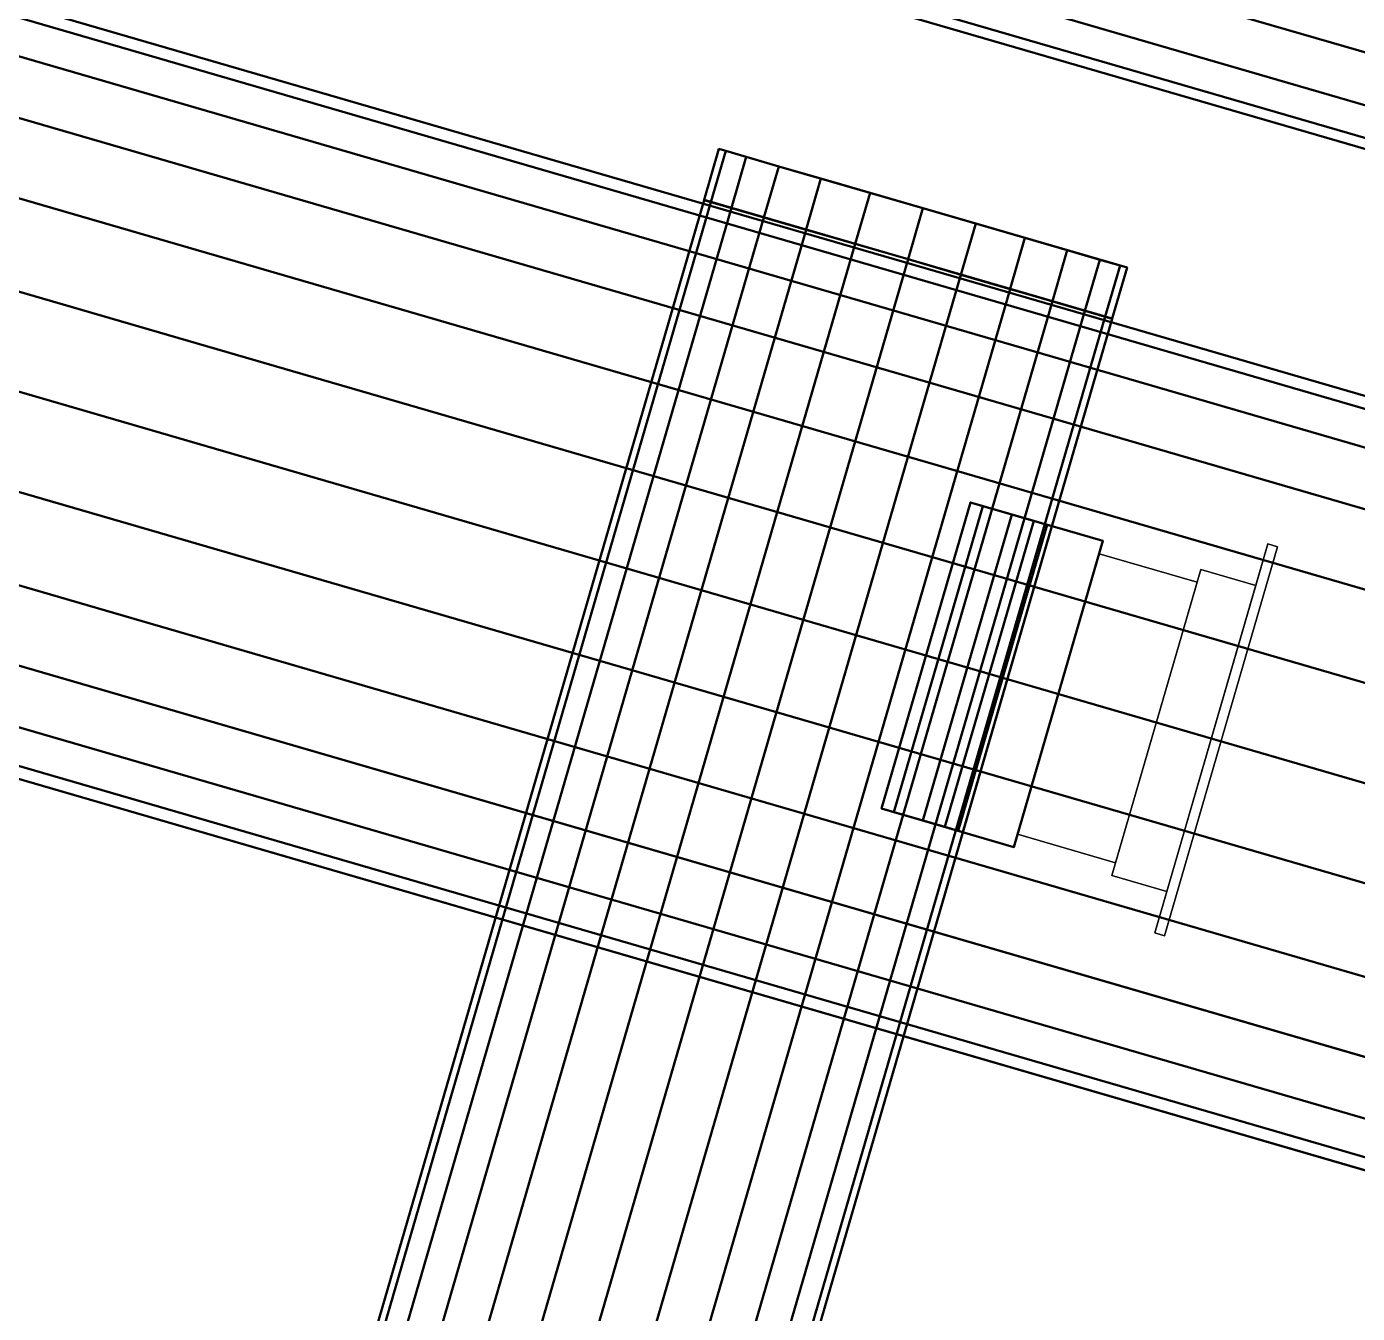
# Model space of a CAD drawing. Header units: inches. Extents: x -1654 to 1344, y -1538 to 36.
# Drawn here: x -156.54 to -131.49, y -392.51 to -368.29 of the extents above; entities that cross this region are included whole.
import ezdxf

# ---------------------------------------------------------------- set-up
doc = ezdxf.new("R2010")
doc.units = ezdxf.units.IN
doc.header["$MEASUREMENT"] = 0
doc.linetypes.add('Center', pattern=[1.25, 0.25, -0.1875, 0.625, -0.1875])
for name, color, linetype, lineweight in [('M-HVAC-CDFF', 3, 'Continuous', 30), ('M-HVAC-CDFF-SA', 3, 'Continuous', 30), ('M-HVAC-DUCT', 1, 'Center', 30), ('M-HVAC-DUCT-RA', 1, 'Continuous', 50), ('M-HVAC-DUCT-SA', 1, 'Continuous', 50)]:
    doc.layers.add(name, color=color, linetype=linetype, lineweight=lineweight)

# ---------------------------------------------------------------- blocks, each defined once
blk = doc.blocks.new('Supply Diffuser - Sidewall - 6 x 6-841217-_3D_')
at = {"layer": 'M-HVAC-CDFF'}
mesh = blk.add_polyface(dxfattribs=at)
corners = [(-2.75, 3, 2.75), (2.75, 3, 2.75), (2.75, 3, -2.75), (-2.75, 3, -2.75)]
mesh.append_faces([[corners[k] for k in face] for face in [(1, 2, 3, 0)]])
mesh = blk.add_polyface(dxfattribs=at)
corners = [(-2.75, 3, 2.75), (-2.75, 3, -2.75), (-2.75, 1.078125, -2.75), (-2.75, 1.078125, 2.75)]
mesh.append_faces([[corners[k] for k in face] for face in [(2, 3, 0, 1)]])
mesh = blk.add_polyface(dxfattribs=at)
corners = [(-2.75, 3, -2.75), (2.75, 3, -2.75), (2.75, 1.078125, -2.75), (-2.75, 1.078125, -2.75)]
mesh.append_faces([[corners[k] for k in face] for face in [(1, 2, 3, 0)]])
mesh = blk.add_polyface(dxfattribs=at)
corners = [(2.75, 3, 2.75), (-2.75, 3, 2.75), (-2.75, 1.078125, 2.75), (2.75, 1.078125, 2.75)]
mesh.append_faces([[corners[k] for k in face] for face in [(1, 2, 3, 0)]])
mesh = blk.add_polyface(dxfattribs=at)
corners = [(2.75, 3, -2.75), (2.75, 3, 2.75), (2.75, 1.078125, 2.75), (2.75, 1.078125, -2.75)]
mesh.append_faces([[corners[k] for k in face] for face in [(2, 3, 0, 1)]])
mesh = blk.add_polyface(dxfattribs=at)
corners = [(-3, 1.078125, 3), (3, 1.078125, 3), (3, 1.078125, -3), (-3, 1.078125, -3), (-2.75, 1.078125, 2.75), (-2.75, 1.078125, -2.75), (2.75, 1.078125, -2.75), (2.75, 1.078125, 2.75)]
mesh.append_faces([[corners[k] for k in face] for face in [(3, 5, 6, 2), (2, 6, 7, 1)]], dxfattribs={"vtx0": -1, "vtx2": -1})
mesh.append_faces([[corners[k] for k in face] for face in [(4, 5, 3, 0), (7, 4, 0, 1)]], dxfattribs={"vtx1": -1, "vtx3": -1})
mesh = blk.add_polyface(dxfattribs=at)
corners = [(-3, 1.078125, 3), (-3, 1.078125, -3), (-3, 0, -3), (-3, 0, 3)]
mesh.append_faces([[corners[k] for k in face] for face in [(2, 3, 0, 1)]])
mesh = blk.add_polyface(dxfattribs=at)
corners = [(-3, 1.078125, -3), (3, 1.078125, -3), (3, 0, -3), (-3, 0, -3)]
mesh.append_faces([[corners[k] for k in face] for face in [(2, 3, 0, 1)]])
mesh = blk.add_polyface(dxfattribs=at)
corners = [(3, 1.078125, 3), (-3, 1.078125, 3), (-3, 0, 3), (3, 0, 3)]
mesh.append_faces([[corners[k] for k in face] for face in [(2, 3, 0, 1)]])
mesh = blk.add_polyface(dxfattribs=at)
corners = [(3, 1.078125, -3), (3, 1.078125, 3), (3, 0, 3), (3, 0, -3)]
mesh.append_faces([[corners[k] for k in face] for face in [(2, 3, 0, 1)]])
mesh = blk.add_polyface(dxfattribs=at)
corners = [(3.8125, 0, 3.8125), (3.8125, 0, -3.8125), (-3.8125, 0, -3.8125), (-3.8125, 0, 3.8125), (-3, 0, 3), (-3, 0, -3), (3, 0, -3), (3, 0, 3)]
mesh.append_faces([[corners[k] for k in face] for face in [(3, 4, 5, 2), (2, 5, 6, 1)]], dxfattribs={"vtx0": -1, "vtx2": -1})
mesh.append_faces([[corners[k] for k in face] for face in [(7, 4, 3, 0), (6, 7, 0, 1)]], dxfattribs={"vtx1": -1, "vtx3": -1})
mesh = blk.add_polyface(dxfattribs=at)
corners = [(-3.8125, -0.1875, 3.8125), (3.8125, -0.1875, 3.8125), (3.8125, 0, 3.8125), (-3.8125, 0, 3.8125)]
mesh.append_faces([[corners[k] for k in face] for face in [(0, 1, 2, 3)]])
mesh = blk.add_polyface(dxfattribs=at)
corners = [(-3.8125, -0.1875, -3.8125), (-3.8125, -0.1875, 3.8125), (-3.8125, 0, 3.8125), (-3.8125, 0, -3.8125)]
mesh.append_faces([[corners[k] for k in face] for face in [(0, 1, 2, 3)]])
mesh = blk.add_polyface(dxfattribs=at)
corners = [(3.8125, -0.1875, -3.8125), (-3.8125, -0.1875, -3.8125), (-3.8125, 0, -3.8125), (3.8125, 0, -3.8125)]
mesh.append_faces([[corners[k] for k in face] for face in [(0, 1, 2, 3)]])
mesh = blk.add_polyface(dxfattribs=at)
corners = [(3.8125, -0.1875, 3.8125), (-3.8125, -0.1875, 3.8125), (-3.8125, -0.1875, -3.8125), (3.8125, -0.1875, -3.8125)]
mesh.append_faces([[corners[k] for k in face] for face in [(2, 3, 0, 1)]])
mesh = blk.add_polyface(dxfattribs=at)
corners = [(3.8125, -0.1875, 3.8125), (3.8125, -0.1875, -3.8125), (3.8125, 0, -3.8125), (3.8125, 0, 3.8125)]
mesh.append_faces([[corners[k] for k in face] for face in [(0, 1, 2, 3)]])
blk = doc.blocks.new('Rectangular Takeoff - Standard-908062-_3D_')
at = {"layer": 'M-HVAC-DUCT', "color": 8, "linetype": 'Continuous', "lineweight": 50}
mesh = blk.add_polyface(dxfattribs=at)
corners = [(-1.594, 3, 3), (-1.594, 3, -3), (-1.594, -3, -3), (-1.594, -3, 3)]
mesh.append_faces([[corners[k] for k in face] for face in [(0, 1, 2, 3)]], dxfattribs={"color": 8})
mesh = blk.add_polyface(dxfattribs=at)
corners = [(-1.594, 3, -3), (-1.594, 3, 3), (1, 3, 3), (1, 3, -3)]
mesh.append_faces([[corners[k] for k in face] for face in [(3, 0, 1, 2)]], dxfattribs={"color": 8})
mesh = blk.add_polyface(dxfattribs=at)
corners = [(-1.594, -3, -3), (-1.594, 3, -3), (1, 3, -3), (1, -3, -3)]
mesh.append_faces([[corners[k] for k in face] for face in [(3, 0, 1, 2)]], dxfattribs={"color": 8})
mesh = blk.add_polyface(dxfattribs=at)
corners = [(1, 3, 3), (-1.594, 3, 3), (-1.594, -3, 3), (1, -3, 3)]
mesh.append_faces([[corners[k] for k in face] for face in [(1, 2, 3, 0)]], dxfattribs={"color": 8})
mesh = blk.add_polyface(dxfattribs=at)
corners = [(1, 3, 3), (1, -3, 3), (1, -3, -3), (1, 3, -3)]
mesh.append_faces([[corners[k] for k in face] for face in [(3, 0, 1, 2)]], dxfattribs={"color": 8})
mesh = blk.add_polyface(dxfattribs=at)
corners = [(-1.594, -3, 3), (-1.594, -3, -3), (1, -3, -3), (1, -3, 3)]
mesh.append_faces([[corners[k] for k in face] for face in [(0, 1, 2, 3)]], dxfattribs={"color": 8})
blk = doc.blocks.new('Round Endcap - Standard-907956-_3D_')
at = {"layer": 'M-HVAC-DUCT', "color": 8, "linetype": 'Continuous', "lineweight": 50}
mesh = blk.add_polyface(dxfattribs=at)
corners = [(0, 0, 4), (0, 1.035, 3.864), (0, 2, 3.464), (0, 2.828, 2.828), (0, 3.464, 2), (0, 3.864, 1.035), (0, 4), (0, 3.864, -1.035), (0, 3.464, -2), (0, 2.828, -2.828), (0, 2, -3.464), (0, 1.035, -3.864), (0, 0, -4), (0, -1.035, -3.864), (0, -2, -3.464), (0, -2.828, -2.828), (0, -3.464, -2), (0, -3.864, -1.035), (0, -4), (0, -3.864, 1.035), (0, -3.464, 2), (0, -2.828, 2.828), (0, -2, 3.464), (0, -1.035, 3.864)]
mesh.append_faces([[corners[k] for k in face] for face in [(17, 14, 15, 16)]], dxfattribs={"vtx0": -1, "color": 8})
mesh.append_faces([[corners[k] for k in face] for face in [(21, 12, 17, 20)]], dxfattribs={"vtx0": -1, "vtx1": -1, "vtx2": -1, "color": 8})
mesh.append_faces([[corners[k] for k in face] for face in [(12, 3, 4)]], dxfattribs={"vtx0": -1, "vtx2": -1, "color": 8})
mesh.append_faces([[corners[k] for k in face] for face in [(12, 7, 8, 9), (12, 1, 2, 3)]], dxfattribs={"vtx0": -1, "vtx3": -1, "color": 8})
mesh.append_faces([[corners[k] for k in face] for face in [(0, 1, 12, 23), (22, 23, 12, 21)]], dxfattribs={"vtx1": -1, "vtx2": -1, "color": 8})
mesh.append_faces([[corners[k] for k in face] for face in [(6, 7, 12, 4)]], dxfattribs={"vtx1": -1, "vtx2": -1, "vtx3": -1, "color": 8})
mesh.append_faces([[corners[k] for k in face] for face in [(10, 11, 12, 9), (4, 5, 6)]], dxfattribs={"vtx2": -1, "color": 8})
mesh.append_faces([[corners[k] for k in face] for face in [(12, 13, 14, 17)]], dxfattribs={"vtx2": -1, "vtx3": -1, "color": 8})
mesh.append_faces([[corners[k] for k in face] for face in [(17, 18, 19, 20)]], dxfattribs={"vtx3": -1, "color": 8})
mesh = blk.add_polyface(dxfattribs=at)
corners = [(0, 4), (0, 3.864, 1.035), (0, 3.464, 2), (0, 2.828, 2.828), (0, 2, 3.464), (0, 1.035, 3.864), (0, 0, 4), (1, 0, 4), (1, 1.035, 3.864), (1, 2, 3.464), (1, 2.828, 2.828), (1, 3.464, 2), (1, 3.864, 1.035), (1, 4)]
mesh.append_faces([[corners[k] for k in face] for face in [(1, 12, 13, 0)]], dxfattribs={"vtx0": -1, "color": 8})
mesh.append_faces([[corners[k] for k in face] for face in [(5, 8, 9, 4), (10, 3, 4, 9), (2, 11, 12, 1), (11, 2, 3, 10)]], dxfattribs={"vtx0": -1, "vtx2": -1, "color": 8})
mesh.append_faces([[corners[k] for k in face] for face in [(6, 7, 8, 5)]], dxfattribs={"vtx2": -1, "color": 8})
mesh = blk.add_polyface(dxfattribs=at)
corners = [(0, 0, -4), (0, 1.035, -3.864), (0, 2, -3.464), (0, 2.828, -2.828), (0, 3.464, -2), (0, 3.864, -1.035), (0, 4), (1, 4), (1, 3.864, -1.035), (1, 3.464, -2), (1, 2.828, -2.828), (1, 2, -3.464), (1, 1.035, -3.864), (1, 0, -4)]
mesh.append_faces([[corners[k] for k in face] for face in [(1, 12, 13, 0)]], dxfattribs={"vtx0": -1, "color": 8})
mesh.append_faces([[corners[k] for k in face] for face in [(5, 8, 9, 4), (10, 3, 4, 9), (2, 11, 12, 1), (11, 2, 3, 10)]], dxfattribs={"vtx0": -1, "vtx2": -1, "color": 8})
mesh.append_faces([[corners[k] for k in face] for face in [(6, 7, 8, 5)]], dxfattribs={"vtx2": -1, "color": 8})
mesh = blk.add_polyface(dxfattribs=at)
corners = [(1, 0, 4), (1, -1.035, 3.864), (1, -2, 3.464), (1, -2.828, 2.828), (1, -3.464, 2), (1, -3.864, 1.035), (1, -4), (1, -3.864, -1.035), (1, -3.464, -2), (1, -2.828, -2.828), (1, -2, -3.464), (1, -1.035, -3.864), (1, 0, -4), (1, 1.035, -3.864), (1, 2, -3.464), (1, 2.828, -2.828), (1, 3.464, -2), (1, 3.864, -1.035), (1, 4), (1, 3.864, 1.035), (1, 3.464, 2), (1, 2.828, 2.828), (1, 2, 3.464), (1, 1.035, 3.864)]
mesh.append_faces([[corners[k] for k in face] for face in [(6, 3, 4, 5)]], dxfattribs={"vtx0": -1, "color": 8})
mesh.append_faces([[corners[k] for k in face] for face in [(16, 21, 14, 15)]], dxfattribs={"vtx0": -1, "vtx1": -1, "color": 8})
mesh.append_faces([[corners[k] for k in face] for face in [(12, 2, 6, 11)]], dxfattribs={"vtx0": -1, "vtx1": -1, "vtx2": -1, "color": 8})
mesh.append_faces([[corners[k] for k in face] for face in [(12, 23, 1, 2)]], dxfattribs={"vtx0": -1, "vtx1": -1, "vtx3": -1, "color": 8})
mesh.append_faces([[corners[k] for k in face] for face in [(21, 16, 17), (6, 2, 3)]], dxfattribs={"vtx0": -1, "vtx2": -1, "color": 8})
mesh.append_faces([[corners[k] for k in face] for face in [(6, 9, 10, 11), (17, 19, 20, 21)]], dxfattribs={"vtx0": -1, "vtx3": -1, "color": 8})
mesh.append_faces([[corners[k] for k in face] for face in [(18, 19, 17)]], dxfattribs={"vtx1": -1, "color": 8})
mesh.append_faces([[corners[k] for k in face] for face in [(22, 23, 12, 21)]], dxfattribs={"vtx1": -1, "vtx2": -1, "color": 8})
mesh.append_faces([[corners[k] for k in face] for face in [(23, 0, 1)]], dxfattribs={"vtx2": -1, "color": 8})
mesh.append_faces([[corners[k] for k in face] for face in [(12, 13, 14, 21)]], dxfattribs={"vtx2": -1, "vtx3": -1, "color": 8})
mesh.append_faces([[corners[k] for k in face] for face in [(6, 7, 8, 9)]], dxfattribs={"vtx3": -1, "color": 8})
mesh = blk.add_polyface(dxfattribs=at)
corners = [(0, -4), (0, -3.864, -1.035), (0, -3.464, -2), (0, -2.828, -2.828), (0, -2, -3.464), (0, -1.035, -3.864), (0, 0, -4), (1, 0, -4), (1, -1.035, -3.864), (1, -2, -3.464), (1, -2.828, -2.828), (1, -3.464, -2), (1, -3.864, -1.035), (1, -4)]
mesh.append_faces([[corners[k] for k in face] for face in [(1, 12, 13, 0)]], dxfattribs={"vtx0": -1, "color": 8})
mesh.append_faces([[corners[k] for k in face] for face in [(5, 8, 9, 4), (10, 3, 4, 9), (2, 11, 12, 1), (11, 2, 3, 10)]], dxfattribs={"vtx0": -1, "vtx2": -1, "color": 8})
mesh.append_faces([[corners[k] for k in face] for face in [(6, 7, 8, 5)]], dxfattribs={"vtx2": -1, "color": 8})
mesh = blk.add_polyface(dxfattribs=at)
corners = [(0, 0, 4), (0, -1.035, 3.864), (0, -2, 3.464), (0, -2.828, 2.828), (0, -3.464, 2), (0, -3.864, 1.035), (0, -4), (1, -4), (1, -3.864, 1.035), (1, -3.464, 2), (1, -2.828, 2.828), (1, -2, 3.464), (1, -1.035, 3.864), (1, 0, 4)]
mesh.append_faces([[corners[k] for k in face] for face in [(1, 12, 13, 0)]], dxfattribs={"vtx0": -1, "color": 8})
mesh.append_faces([[corners[k] for k in face] for face in [(5, 8, 9, 4), (10, 3, 4, 9), (2, 11, 12, 1), (11, 2, 3, 10)]], dxfattribs={"vtx0": -1, "vtx2": -1, "color": 8})
mesh.append_faces([[corners[k] for k in face] for face in [(6, 7, 8, 5)]], dxfattribs={"vtx2": -1, "color": 8})

msp = doc.modelspace()

# ---------------------------------------------------------------- linework, layer by layer
at = {"layer": 'M-HVAC-DUCT', "color": 5}
for p, q in [((143.555, -462.444, 1326), (-239.583, -351.06, 1326)), ((143.555, -462.444, 1326), (-239.583, -351.06, 1326)), ((-139.945, -372.667, 1304), (-139.666, -371.707, 1304)), ((-156.23, -428.684, 1304), (-139.945, -372.667, 1304)), ((-156.23, -428.684, 1304), (-139.945, -372.667, 1304))]:
    msp.add_line(p, q, dxfattribs=at)

# ---------------------------------------------------------------- block references
at = {"layer": 'M-HVAC-CDFF-SA', "rotation": 73.7901312840833}
msp.add_blockref('Supply Diffuser - Sidewall - 6 x 6-841217-_3D_', (-134.236, -381.686, 1304), dxfattribs=at)
at = {"layer": 'M-HVAC-DUCT-SA', "color": 8, "rotation": 73.79013128408342}
msp.add_blockref('Round Endcap - Standard-907956-_3D_', (-139.945, -372.667, 1304), dxfattribs=at)
at = {"layer": 'M-HVAC-DUCT-SA', "color": 8, "extrusion": (0, 0, -1), "rotation": 196.2098687159166}
msp.add_blockref('Rectangular Takeoff - Standard-908062-_3D_', (138.077, -380.57, -1304), dxfattribs=at)

# ---------------------------------------------------------------- meshes
at = {"layer": 'M-HVAC-DUCT-RA', "color": 8}
mesh = msp.add_polyface(dxfattribs=at)
corners = [(3.555, -377.31, 1321), (4.061, -375.57, 1320.761), (4.532, -373.949, 1320.062), (4.937, -372.557, 1318.95), (5.247, -371.489, 1317.5), (5.442, -370.817, 1315.812), (5.509, -370.588, 1314), (-689.709, -168.479, 1314), (-689.775, -168.708, 1315.812), (-689.971, -169.38, 1317.5), (-690.281, -170.448, 1318.95), (-690.686, -171.84, 1320.062), (-691.157, -173.461, 1320.761), (-691.663, -175.201, 1321)]
mesh.append_faces([[corners[k] for k in face] for face in [(8, 9, 4, 5), (3, 4, 9, 10), (11, 12, 1, 2), (2, 3, 10, 11)]], dxfattribs={"vtx1": -1, "vtx3": -1, "color": 8})
mesh.append_faces([[corners[k] for k in face] for face in [(6, 7, 8, 5)]], dxfattribs={"vtx2": -1, "color": 8})
mesh.append_faces([[corners[k] for k in face] for face in [(12, 13, 0, 1)]], dxfattribs={"vtx3": -1, "color": 8})
mesh = msp.add_polyface(dxfattribs=at)
corners = [(5.509, -370.588, 1314), (5.442, -370.817, 1312.188), (5.247, -371.489, 1310.5), (4.937, -372.557, 1309.05), (4.532, -373.949, 1307.938), (4.061, -375.57, 1307.239), (3.555, -377.31, 1307), (-691.663, -175.201, 1307), (-691.157, -173.461, 1307.239), (-690.686, -171.84, 1307.938), (-690.281, -170.448, 1309.05), (-689.971, -169.38, 1310.5), (-689.775, -168.708, 1312.188), (-689.709, -168.479, 1314)]
mesh.append_faces([[corners[k] for k in face] for face in [(7, 8, 5, 6)]], dxfattribs={"vtx1": -1, "color": 8})
mesh.append_faces([[corners[k] for k in face] for face in [(8, 9, 4, 5), (3, 4, 9, 10), (11, 12, 1, 2), (2, 3, 10, 11)]], dxfattribs={"vtx1": -1, "vtx3": -1, "color": 8})
mesh.append_faces([[corners[k] for k in face] for face in [(12, 13, 0, 1)]], dxfattribs={"vtx3": -1, "color": 8})
mesh = msp.add_polyface(dxfattribs=at)
corners = [(1.601, -384.032, 1314), (1.667, -383.803, 1315.812), (1.863, -383.131, 1317.5), (2.173, -382.063, 1318.95), (2.578, -380.671, 1320.062), (3.049, -379.05, 1320.761), (3.555, -377.31, 1321), (-691.663, -175.201, 1321), (-692.169, -176.94, 1320.761), (-692.64, -178.562, 1320.062), (-693.045, -179.954, 1318.95), (-693.355, -181.022, 1317.5), (-693.55, -181.693, 1315.812), (-693.617, -181.922, 1314)]
mesh.append_faces([[corners[k] for k in face] for face in [(7, 8, 5, 6)]], dxfattribs={"vtx1": -1, "color": 8})
mesh.append_faces([[corners[k] for k in face] for face in [(8, 9, 4, 5), (3, 4, 9, 10), (11, 12, 1, 2), (2, 3, 10, 11)]], dxfattribs={"vtx1": -1, "vtx3": -1, "color": 8})
mesh.append_faces([[corners[k] for k in face] for face in [(12, 13, 0, 1)]], dxfattribs={"vtx3": -1, "color": 8})
mesh = msp.add_polyface(dxfattribs=at)
corners = [(3.555, -377.31, 1307), (3.049, -379.05, 1307.239), (2.578, -380.671, 1307.938), (2.173, -382.063, 1309.05), (1.863, -383.131, 1310.5), (1.667, -383.803, 1312.188), (1.601, -384.032, 1314), (-693.617, -181.922, 1314), (-693.55, -181.693, 1312.188), (-693.355, -181.022, 1310.5), (-693.045, -179.954, 1309.05), (-692.64, -178.562, 1307.938), (-692.169, -176.94, 1307.239), (-691.663, -175.201, 1307)]
mesh.append_faces([[corners[k] for k in face] for face in [(7, 8, 5, 6)]], dxfattribs={"vtx1": -1, "color": 8})
mesh.append_faces([[corners[k] for k in face] for face in [(8, 9, 4, 5), (3, 4, 9, 10), (11, 12, 1, 2), (2, 3, 10, 11)]], dxfattribs={"vtx1": -1, "vtx3": -1, "color": 8})
mesh.append_faces([[corners[k] for k in face] for face in [(12, 13, 0, 1)]], dxfattribs={"vtx3": -1, "color": 8})
at = {"layer": 'M-HVAC-DUCT-SA', "color": 8}
mesh = msp.add_polyface(dxfattribs=at)
corners = [(217.678, -463.725, 1340), (218.175, -462.016, 1339.799), (218.647, -460.392, 1339.208), (219.07, -458.936, 1338.255), (219.424, -457.719, 1336.988), (219.69, -456.804, 1335.471), (219.855, -456.236, 1333.78), (219.911, -456.043, 1332), (-798.8, -159.89, 1332), (-798.856, -160.083, 1333.78), (-799.021, -160.651, 1335.471), (-799.287, -161.566, 1336.988), (-799.641, -162.783, 1338.255), (-800.065, -164.239, 1339.208), (-800.537, -165.863, 1339.799), (-801.034, -167.572, 1340)]
mesh.append_faces([[corners[k] for k in face] for face in [(9, 10, 5, 6), (10, 11, 4, 5), (3, 4, 11, 12), (12, 13, 2, 3), (13, 14, 1, 2)]], dxfattribs={"vtx1": -1, "vtx3": -1, "color": 8})
mesh.append_faces([[corners[k] for k in face] for face in [(7, 8, 9, 6)]], dxfattribs={"vtx2": -1, "color": 8})
mesh.append_faces([[corners[k] for k in face] for face in [(14, 15, 0, 1)]], dxfattribs={"vtx3": -1, "color": 8})
mesh = msp.add_polyface(dxfattribs=at)
corners = [(219.911, -456.043, 1332), (219.855, -456.236, 1330.22), (219.69, -456.804, 1328.529), (219.424, -457.719, 1327.012), (219.07, -458.936, 1325.745), (218.647, -460.392, 1324.792), (218.175, -462.016, 1324.201), (217.678, -463.725, 1324), (-801.034, -167.572, 1324), (-800.537, -165.863, 1324.201), (-800.065, -164.239, 1324.792), (-799.641, -162.783, 1325.745), (-799.287, -161.566, 1327.012), (-799.021, -160.651, 1328.529), (-798.856, -160.083, 1330.22), (-798.8, -159.89, 1332)]
mesh.append_faces([[corners[k] for k in face] for face in [(8, 9, 6, 7)]], dxfattribs={"vtx1": -1, "color": 8})
mesh.append_faces([[corners[k] for k in face] for face in [(9, 10, 5, 6), (10, 11, 4, 5), (3, 4, 11, 12), (12, 13, 2, 3), (13, 14, 1, 2)]], dxfattribs={"vtx1": -1, "vtx3": -1, "color": 8})
mesh.append_faces([[corners[k] for k in face] for face in [(14, 15, 0, 1)]], dxfattribs={"vtx3": -1, "color": 8})
mesh = msp.add_polyface(dxfattribs=at)
corners = [(215.444, -471.407, 1332), (215.5, -471.215, 1333.78), (215.666, -470.647, 1335.471), (215.932, -469.731, 1336.988), (216.285, -468.515, 1338.255), (216.709, -467.059, 1339.208), (217.181, -465.435, 1339.799), (217.678, -463.725, 1340), (-801.034, -167.572, 1340), (-801.53, -169.282, 1339.799), (-802.002, -170.905, 1339.208), (-802.426, -172.362, 1338.255), (-802.78, -173.578, 1336.988), (-803.046, -174.493, 1335.471), (-803.211, -175.062, 1333.78), (-803.267, -175.254, 1332)]
mesh.append_faces([[corners[k] for k in face] for face in [(8, 9, 6, 7)]], dxfattribs={"vtx1": -1, "color": 8})
mesh.append_faces([[corners[k] for k in face] for face in [(9, 10, 5, 6), (10, 11, 4, 5), (3, 4, 11, 12), (12, 13, 2, 3), (13, 14, 1, 2)]], dxfattribs={"vtx1": -1, "vtx3": -1, "color": 8})
mesh.append_faces([[corners[k] for k in face] for face in [(14, 15, 0, 1)]], dxfattribs={"vtx3": -1, "color": 8})
mesh = msp.add_polyface(dxfattribs=at)
corners = [(217.678, -463.725, 1324), (217.181, -465.435, 1324.201), (216.709, -467.059, 1324.792), (216.285, -468.515, 1325.745), (215.932, -469.731, 1327.012), (215.666, -470.647, 1328.529), (215.5, -471.215, 1330.22), (215.444, -471.407, 1332), (-803.267, -175.254, 1332), (-803.211, -175.062, 1330.22), (-803.046, -174.493, 1328.529), (-802.78, -173.578, 1327.012), (-802.426, -172.362, 1325.745), (-802.002, -170.905, 1324.792), (-801.53, -169.282, 1324.201), (-801.034, -167.572, 1324)]
mesh.append_faces([[corners[k] for k in face] for face in [(8, 9, 6, 7)]], dxfattribs={"vtx1": -1, "color": 8})
mesh.append_faces([[corners[k] for k in face] for face in [(9, 10, 5, 6), (10, 11, 4, 5), (3, 4, 11, 12), (12, 13, 2, 3), (13, 14, 1, 2)]], dxfattribs={"vtx1": -1, "vtx3": -1, "color": 8})
mesh.append_faces([[corners[k] for k in face] for face in [(14, 15, 0, 1)]], dxfattribs={"vtx3": -1, "color": 8})
mesh = msp.add_polyface(dxfattribs=at)
corners = [(143.555, -462.444, 1333), (144.061, -460.704, 1332.761), (144.532, -459.083, 1332.062), (144.937, -457.691, 1330.95), (145.248, -456.623, 1329.5), (145.443, -455.951, 1327.812), (145.509, -455.722, 1326), (-237.629, -344.339, 1326), (-237.695, -344.568, 1327.812), (-237.89, -345.239, 1329.5), (-238.201, -346.308, 1330.95), (-238.606, -347.7, 1332.062), (-239.077, -349.321, 1332.761), (-239.583, -351.06, 1333)]
mesh.append_faces([[corners[k] for k in face] for face in [(8, 9, 4, 5), (3, 4, 9, 10), (11, 12, 1, 2), (2, 3, 10, 11)]], dxfattribs={"vtx1": -1, "vtx3": -1, "color": 8})
mesh.append_faces([[corners[k] for k in face] for face in [(6, 7, 8, 5)]], dxfattribs={"vtx2": -1, "color": 8})
mesh.append_faces([[corners[k] for k in face] for face in [(12, 13, 0, 1)]], dxfattribs={"vtx3": -1, "color": 8})
mesh = msp.add_polyface(dxfattribs=at)
corners = [(145.509, -455.722, 1326), (145.443, -455.951, 1324.188), (145.248, -456.623, 1322.5), (144.937, -457.691, 1321.05), (144.532, -459.083, 1319.938), (144.061, -460.704, 1319.239), (143.555, -462.444, 1319), (-239.583, -351.06, 1319), (-239.077, -349.321, 1319.239), (-238.606, -347.7, 1319.938), (-238.201, -346.308, 1321.05), (-237.89, -345.239, 1322.5), (-237.695, -344.568, 1324.188), (-237.629, -344.339, 1326)]
mesh.append_faces([[corners[k] for k in face] for face in [(7, 8, 5, 6)]], dxfattribs={"vtx1": -1, "color": 8})
mesh.append_faces([[corners[k] for k in face] for face in [(8, 9, 4, 5), (3, 4, 9, 10), (11, 12, 1, 2), (2, 3, 10, 11)]], dxfattribs={"vtx1": -1, "vtx3": -1, "color": 8})
mesh.append_faces([[corners[k] for k in face] for face in [(12, 13, 0, 1)]], dxfattribs={"vtx3": -1, "color": 8})
mesh = msp.add_polyface(dxfattribs=at)
corners = [(141.601, -469.166, 1326), (141.668, -468.937, 1327.812), (141.863, -468.265, 1329.5), (142.174, -467.197, 1330.95), (142.578, -465.805, 1332.062), (143.05, -464.184, 1332.761), (143.555, -462.444, 1333), (-239.583, -351.06, 1333), (-240.089, -352.8, 1332.761), (-240.56, -354.421, 1332.062), (-240.965, -355.813, 1330.95), (-241.275, -356.882, 1329.5), (-241.47, -357.553, 1327.812), (-241.537, -357.782, 1326)]
mesh.append_faces([[corners[k] for k in face] for face in [(7, 8, 5, 6)]], dxfattribs={"vtx1": -1, "color": 8})
mesh.append_faces([[corners[k] for k in face] for face in [(8, 9, 4, 5), (3, 4, 9, 10), (11, 12, 1, 2), (2, 3, 10, 11)]], dxfattribs={"vtx1": -1, "vtx3": -1, "color": 8})
mesh.append_faces([[corners[k] for k in face] for face in [(12, 13, 0, 1)]], dxfattribs={"vtx3": -1, "color": 8})
mesh = msp.add_polyface(dxfattribs=at)
corners = [(143.555, -462.444, 1319), (143.05, -464.184, 1319.239), (142.578, -465.805, 1319.938), (142.174, -467.197, 1321.05), (141.863, -468.265, 1322.5), (141.668, -468.937, 1324.188), (141.601, -469.166, 1326), (-241.537, -357.782, 1326), (-241.47, -357.553, 1324.188), (-241.275, -356.882, 1322.5), (-240.965, -355.813, 1321.05), (-240.56, -354.421, 1319.938), (-240.089, -352.8, 1319.239), (-239.583, -351.06, 1319)]
mesh.append_faces([[corners[k] for k in face] for face in [(7, 8, 5, 6)]], dxfattribs={"vtx1": -1, "color": 8})
mesh.append_faces([[corners[k] for k in face] for face in [(8, 9, 4, 5), (3, 4, 9, 10), (11, 12, 1, 2), (2, 3, 10, 11)]], dxfattribs={"vtx1": -1, "vtx3": -1, "color": 8})
mesh.append_faces([[corners[k] for k in face] for face in [(12, 13, 0, 1)]], dxfattribs={"vtx3": -1, "color": 8})
mesh = msp.add_polyface(dxfattribs=at)
corners = [(-160.071, -427.567, 1304), (-159.94, -427.605, 1305.035), (-159.557, -427.717, 1306), (-158.946, -427.894, 1306.828), (-158.151, -428.126, 1307.464), (-157.224, -428.395, 1307.864), (-156.23, -428.684, 1308), (-139.945, -372.667, 1308), (-140.94, -372.378, 1307.864), (-141.866, -372.109, 1307.464), (-142.661, -371.878, 1306.828), (-143.272, -371.7, 1306), (-143.656, -371.589, 1305.035), (-143.786, -371.551, 1304)]
mesh.append_faces([[corners[k] for k in face] for face in [(7, 8, 5, 6)]], dxfattribs={"vtx1": -1, "color": 8})
mesh.append_faces([[corners[k] for k in face] for face in [(8, 9, 4, 5), (3, 4, 9, 10), (11, 12, 1, 2), (2, 3, 10, 11)]], dxfattribs={"vtx1": -1, "vtx3": -1, "color": 8})
mesh.append_faces([[corners[k] for k in face] for face in [(12, 13, 0, 1)]], dxfattribs={"vtx3": -1, "color": 8})
mesh = msp.add_polyface(dxfattribs=at)
corners = [(-156.23, -428.684, 1300), (-157.224, -428.395, 1300.136), (-158.151, -428.126, 1300.536), (-158.946, -427.894, 1301.172), (-159.557, -427.717, 1302), (-159.94, -427.605, 1302.965), (-160.071, -427.567, 1304), (-143.786, -371.551, 1304), (-143.656, -371.589, 1302.965), (-143.272, -371.7, 1302), (-142.661, -371.878, 1301.172), (-141.866, -372.109, 1300.536), (-140.94, -372.378, 1300.136), (-139.945, -372.667, 1300)]
mesh.append_faces([[corners[k] for k in face] for face in [(7, 8, 5, 6)]], dxfattribs={"vtx1": -1, "color": 8})
mesh.append_faces([[corners[k] for k in face] for face in [(8, 9, 4, 5), (3, 4, 9, 10), (11, 12, 1, 2), (2, 3, 10, 11)]], dxfattribs={"vtx1": -1, "vtx3": -1, "color": 8})
mesh.append_faces([[corners[k] for k in face] for face in [(12, 13, 0, 1)]], dxfattribs={"vtx3": -1, "color": 8})
mesh = msp.add_polyface(dxfattribs=at)
corners = [(-136.104, -373.784, 1304), (-136.235, -373.746, 1302.965), (-136.619, -373.634, 1302), (-137.229, -373.457, 1301.172), (-138.025, -373.226, 1300.536), (-138.951, -372.956, 1300.136), (-139.945, -372.667, 1300), (-140.94, -372.378, 1300.136), (-141.866, -372.109, 1300.536), (-142.661, -371.878, 1301.172), (-143.272, -371.7, 1302), (-143.656, -371.589, 1302.965), (-143.786, -371.551, 1304), (-143.656, -371.589, 1305.035), (-143.272, -371.7, 1306), (-142.661, -371.878, 1306.828), (-141.866, -372.109, 1307.464), (-140.94, -372.378, 1307.864), (-139.945, -372.667, 1308), (-138.951, -372.956, 1307.864), (-138.025, -373.226, 1307.464), (-137.229, -373.457, 1306.828), (-136.619, -373.634, 1306), (-136.235, -373.746, 1305.035)]
mesh.append_faces([[corners[k] for k in face] for face in [(11, 6, 9, 10)]], dxfattribs={"vtx0": -1, "vtx1": -1, "color": 8})
mesh.append_faces([[corners[k] for k in face] for face in [(21, 0, 18, 20)]], dxfattribs={"vtx0": -1, "vtx1": -1, "vtx2": -1, "color": 8})
mesh.append_faces([[corners[k] for k in face] for face in [(0, 3, 6, 18)]], dxfattribs={"vtx0": -1, "vtx1": -1, "vtx2": -1, "vtx3": -1, "color": 8})
mesh.append_faces([[corners[k] for k in face] for face in [(18, 6, 11, 12)]], dxfattribs={"vtx0": -1, "vtx1": -1, "vtx3": -1, "color": 8})
mesh.append_faces([[corners[k] for k in face] for face in [(12, 14, 15, 18)]], dxfattribs={"vtx0": -1, "vtx2": -1, "vtx3": -1, "color": 8})
mesh.append_faces([[corners[k] for k in face] for face in [(4, 5, 6, 3), (16, 17, 18, 15), (22, 23, 0, 21), (18, 19, 20), (12, 13, 14)]], dxfattribs={"vtx2": -1, "color": 8})
mesh.append_faces([[corners[k] for k in face] for face in [(6, 7, 8, 9), (0, 1, 2, 3)]], dxfattribs={"vtx3": -1, "color": 8})
mesh = msp.add_polyface(dxfattribs=at)
corners = [(-156.23, -428.684, 1308), (-155.236, -428.973, 1307.864), (-154.31, -429.242, 1307.464), (-153.514, -429.474, 1306.828), (-152.904, -429.651, 1306), (-152.52, -429.763, 1305.035), (-152.389, -429.801, 1304), (-136.104, -373.784, 1304), (-136.235, -373.746, 1305.035), (-136.619, -373.634, 1306), (-137.229, -373.457, 1306.828), (-138.025, -373.226, 1307.464), (-138.951, -372.956, 1307.864), (-139.945, -372.667, 1308)]
mesh.append_faces([[corners[k] for k in face] for face in [(8, 9, 4, 5), (3, 4, 9, 10), (11, 12, 1, 2), (2, 3, 10, 11)]], dxfattribs={"vtx1": -1, "vtx3": -1, "color": 8})
mesh.append_faces([[corners[k] for k in face] for face in [(6, 7, 8, 5)]], dxfattribs={"vtx2": -1, "color": 8})
mesh.append_faces([[corners[k] for k in face] for face in [(12, 13, 0, 1)]], dxfattribs={"vtx3": -1, "color": 8})
mesh = msp.add_polyface(dxfattribs=at)
corners = [(-152.389, -429.801, 1304), (-152.52, -429.763, 1302.965), (-152.904, -429.651, 1302), (-153.514, -429.474, 1301.172), (-154.31, -429.242, 1300.536), (-155.236, -428.973, 1300.136), (-156.23, -428.684, 1300), (-139.945, -372.667, 1300), (-138.951, -372.956, 1300.136), (-138.025, -373.226, 1300.536), (-137.229, -373.457, 1301.172), (-136.619, -373.634, 1302), (-136.235, -373.746, 1302.965), (-136.104, -373.784, 1304)]
mesh.append_faces([[corners[k] for k in face] for face in [(7, 8, 5, 6)]], dxfattribs={"vtx1": -1, "color": 8})
mesh.append_faces([[corners[k] for k in face] for face in [(8, 9, 4, 5), (3, 4, 9, 10), (11, 12, 1, 2), (2, 3, 10, 11)]], dxfattribs={"vtx1": -1, "vtx3": -1, "color": 8})
mesh.append_faces([[corners[k] for k in face] for face in [(12, 13, 0, 1)]], dxfattribs={"vtx3": -1, "color": 8})
mesh = msp.add_polyface(dxfattribs=at)
corners = [(-140.445, -383.005, 1301), (-140.445, -383.005, 1307), (-138.771, -377.244, 1307), (-138.771, -377.244, 1301)]
mesh.append_faces([[corners[k] for k in face] for face in [(0, 1, 2, 3)]], dxfattribs={"color": 8})
mesh = msp.add_polyface(dxfattribs=at)
corners = [(-138.771, -377.244, 1307), (-140.445, -383.005, 1307), (-140.215, -383.072, 1307), (-138.54, -377.311, 1307)]
mesh.append_faces([[corners[k] for k in face] for face in [(3, 0, 1, 2)]], dxfattribs={"color": 8})
mesh = msp.add_polyface(dxfattribs=at)
corners = [(-140.445, -383.005, 1301), (-138.771, -377.244, 1301), (-138.54, -377.311, 1301), (-140.215, -383.072, 1301)]
mesh.append_faces([[corners[k] for k in face] for face in [(0, 1, 2, 3)]], dxfattribs={"color": 8})
mesh = msp.add_polyface(dxfattribs=at)
corners = [(-138.915, -383.45, 1304), (-137.24, -377.689, 1304), (-137.326, -377.664, 1304.842), (-137.58, -377.59, 1305.646), (-137.991, -377.47, 1306.376), (-138.54, -377.311, 1307), (-140.215, -383.072, 1307), (-139.666, -383.232, 1306.376), (-139.255, -383.351, 1305.646), (-139.001, -383.425, 1304.842)]
mesh.append_faces([[corners[k] for k in face] for face in [(8, 9, 2, 3), (3, 4, 7, 8)]], dxfattribs={"vtx1": -1, "vtx3": -1, "color": 8})
mesh.append_faces([[corners[k] for k in face] for face in [(0, 1, 2, 9)]], dxfattribs={"vtx2": -1, "color": 8})
mesh.append_faces([[corners[k] for k in face] for face in [(4, 5, 6, 7)]], dxfattribs={"vtx3": -1, "color": 8})
mesh = msp.add_polyface(dxfattribs=at)
corners = [(-137.24, -377.689, 1304), (-138.915, -383.45, 1304), (-139.001, -383.425, 1303.158), (-139.255, -383.351, 1302.354), (-139.666, -383.232, 1301.624), (-140.215, -383.072, 1301), (-138.54, -377.311, 1301), (-137.991, -377.47, 1301.624), (-137.58, -377.59, 1302.354), (-137.326, -377.664, 1303.158)]
mesh.append_faces([[corners[k] for k in face] for face in [(6, 7, 4, 5)]], dxfattribs={"vtx1": -1, "color": 8})
mesh.append_faces([[corners[k] for k in face] for face in [(3, 4, 7, 8), (8, 9, 2, 3)]], dxfattribs={"vtx1": -1, "vtx3": -1, "color": 8})
mesh.append_faces([[corners[k] for k in face] for face in [(9, 0, 1, 2)]], dxfattribs={"vtx3": -1, "color": 8})
mesh = msp.add_polyface(dxfattribs=at)
corners = [(-138.771, -377.244, 1301), (-138.771, -377.244, 1307), (-138.54, -377.311, 1307), (-137.991, -377.47, 1306.376), (-137.58, -377.59, 1305.646), (-137.326, -377.664, 1304.842), (-137.24, -377.689, 1304), (-137.326, -377.664, 1303.158), (-137.58, -377.59, 1302.354), (-137.991, -377.47, 1301.624), (-138.54, -377.311, 1301)]
mesh.append_faces([[corners[k] for k in face] for face in [(0, 7, 8)]], dxfattribs={"vtx0": -1, "vtx2": -1, "color": 8})
mesh.append_faces([[corners[k] for k in face] for face in [(1, 4, 5, 6)]], dxfattribs={"vtx0": -1, "vtx3": -1, "color": 8})
mesh.append_faces([[corners[k] for k in face] for face in [(0, 1, 6, 7)]], dxfattribs={"vtx1": -1, "vtx3": -1, "color": 8})
mesh.append_faces([[corners[k] for k in face] for face in [(9, 10, 0, 8)]], dxfattribs={"vtx2": -1, "color": 8})
mesh.append_faces([[corners[k] for k in face] for face in [(1, 2, 3, 4)]], dxfattribs={"vtx3": -1, "color": 8})
mesh = msp.add_polyface(dxfattribs=at)
corners = [(-140.445, -383.005, 1307), (-140.445, -383.005, 1301), (-140.215, -383.072, 1301), (-139.666, -383.232, 1301.624), (-139.255, -383.351, 1302.354), (-139.001, -383.425, 1303.158), (-138.915, -383.45, 1304), (-139.001, -383.425, 1304.842), (-139.255, -383.351, 1305.646), (-139.666, -383.232, 1306.376), (-140.215, -383.072, 1307)]
mesh.append_faces([[corners[k] for k in face] for face in [(6, 0, 1, 5), (1, 4, 5)]], dxfattribs={"vtx0": -1, "vtx2": -1, "color": 8})
mesh.append_faces([[corners[k] for k in face] for face in [(0, 6, 7, 8)]], dxfattribs={"vtx0": -1, "vtx3": -1, "color": 8})
mesh.append_faces([[corners[k] for k in face] for face in [(9, 10, 0, 8)]], dxfattribs={"vtx2": -1, "color": 8})
mesh.append_faces([[corners[k] for k in face] for face in [(1, 2, 3, 4)]], dxfattribs={"vtx3": -1, "color": 8})

doc.saveas('drawing.dxf')
